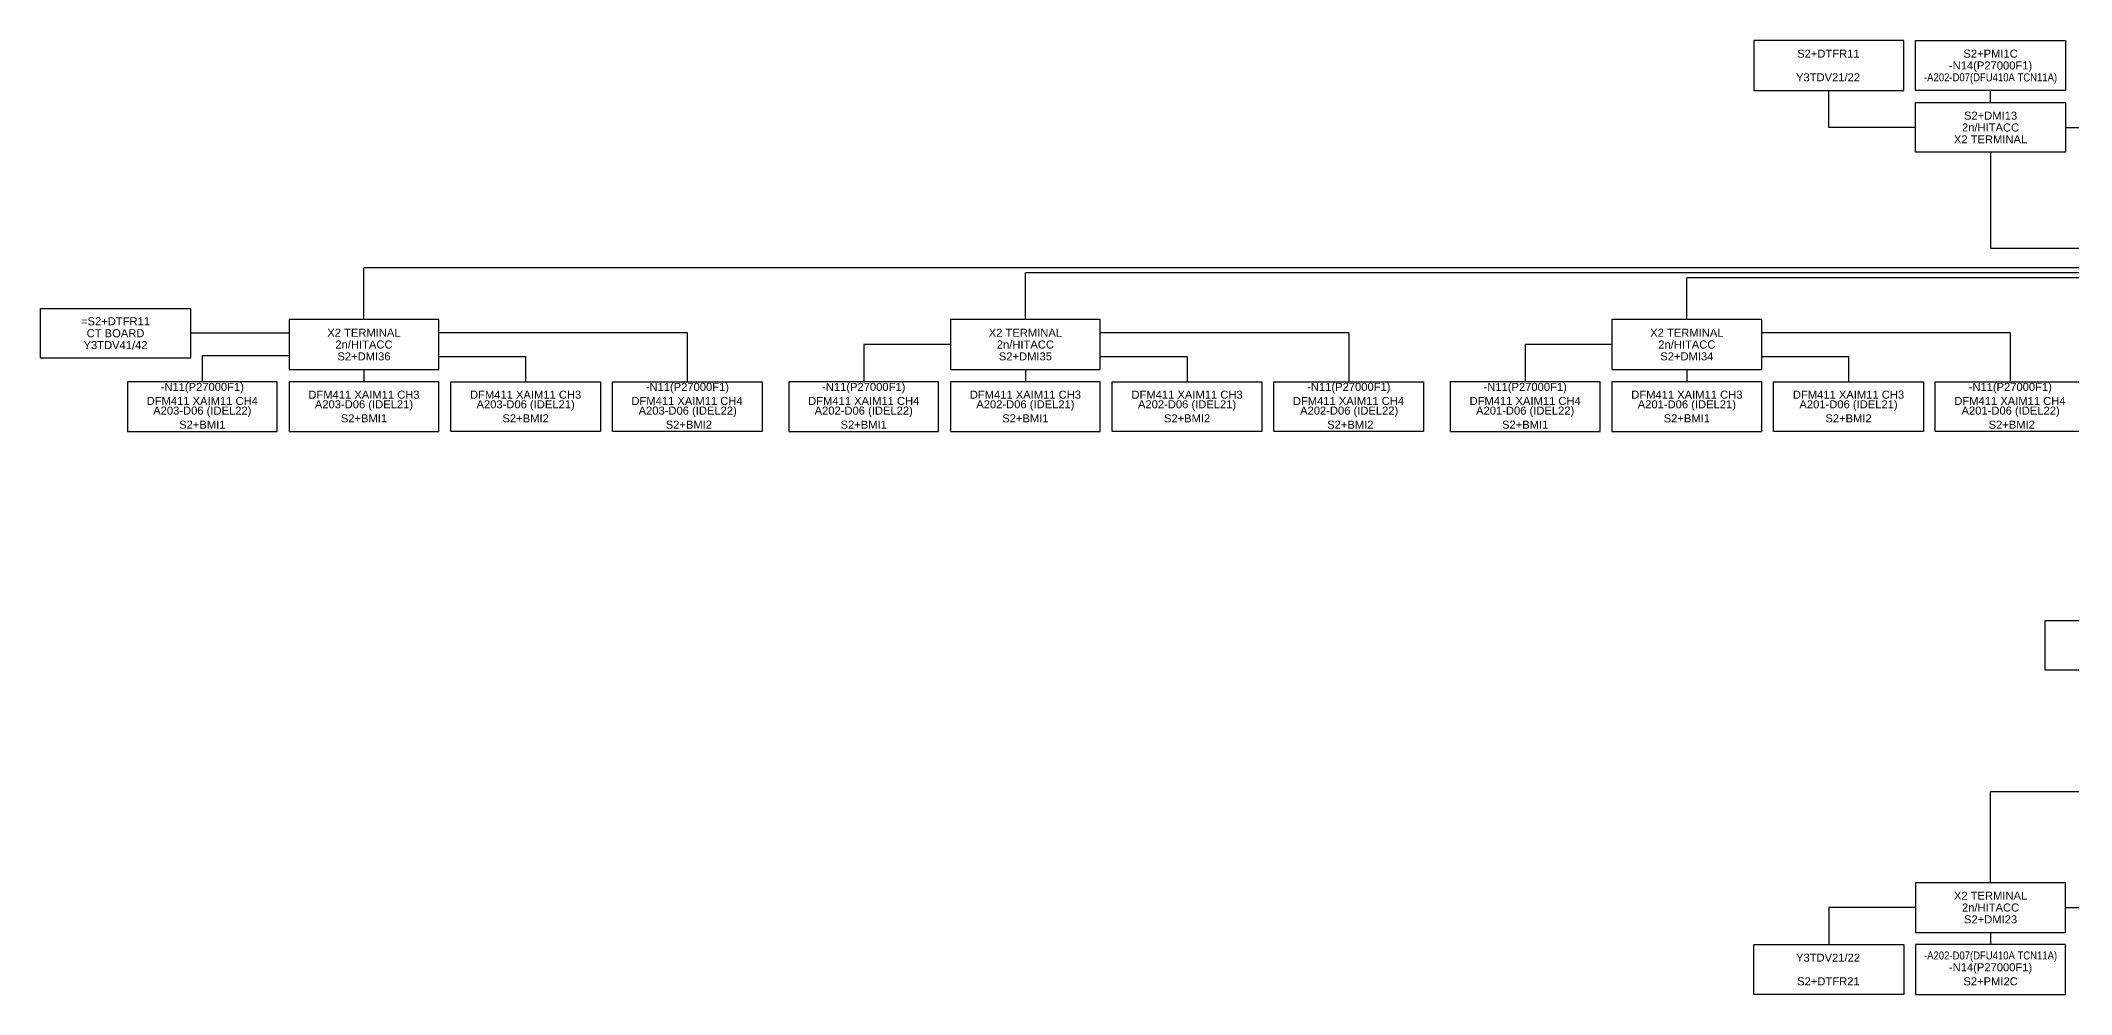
# Model space of a CAD drawing. Header units: inches. Extents: x -2066 to 1905, y 226 to 1109.
# Drawn here: x -736 to -152, y 547 to 821 of the extents above; entities that cross this region are included whole.
import ezdxf
from ezdxf.enums import TextEntityAlignment as Align

# ---------------------------------------------------------------- set-up
doc = ezdxf.new("R2010")
doc.units = ezdxf.units.IN
doc.header["$MEASUREMENT"] = 0
doc.styles.get("Standard").update_dxf_attribs({"font": 'arial.ttf'})

msp = doc.modelspace()

# ---------------------------------------------------------------- linework, layer by layer
at = {"color": 41, "true_color": 0xf4ee51}
for p, q in [((-222.1, 795.64), (-222.1, 806.31)), ((-175.64, 802.78), (-175.64, 806.31)), ((-197.17, 795.64), (-222.1, 795.64)), ((-154.11, 795.64), (-129.18, 795.64)), ((-175.64, 788.51), (-175.64, 761.02)), ((-175.64, 761.02), (584.9, 761.02)), ((521.03, 755.36), (-643.08, 755.36)), ((-643.08, 740.44), (-643.08, 755.36)), ((519.56, 753.9), (-453, 753.9)), ((-453, 740.44), (-453, 753.9)), ((518.1, 752.43), (-262.92, 752.43)), ((-262.92, 740.44), (-262.92, 752.43)), ((-664.61, 736.54), (-692.94, 736.54)), ((-621.55, 736.74), (-550.16, 736.74)), ((-550.16, 736.74), (-550.16, 722.63)), ((-431.47, 736.74), (-360.08, 736.74)), ((-360.08, 736.74), (-360.08, 722.63)), ((-241.39, 736.74), (-170, 736.74)), ((-170, 736.74), (-170, 722.63)), ((-689.54, 730.05), (-689.54, 722.63)), ((-664.61, 730.05), (-689.54, 730.05)), ((-621.55, 729.86), (-596.62, 729.86)), ((-596.62, 729.86), (-596.62, 722.63)), ((-499.46, 733.3), (-499.46, 722.63)), ((-474.53, 733.3), (-499.46, 733.3)), ((-431.47, 729.86), (-406.54, 729.86)), ((-406.54, 729.86), (-406.54, 722.63)), ((-309.38, 733.3), (-309.38, 722.63)), ((-284.45, 733.3), (-309.38, 733.3)), ((-241.39, 729.86), (-216.46, 729.86)), ((-216.46, 729.86), (-216.46, 722.63)), ((-643.08, 726.16), (-643.08, 722.63)), ((-453, 726.16), (-453, 722.63)), ((-262.92, 726.16), (-262.92, 722.63)), ((-175.64, 578.72), (-175.64, 604.82)), ((600.4, 604.82), (-175.64, 604.82)), ((-197.17, 571.59), (-222.1, 571.59)), ((-222.1, 571.59), (-222.1, 560.92)), ((-154.11, 571.59), (-129.18, 571.59)), ((-175.64, 564.45), (-175.64, 560.92))]:
    msp.add_line(p, q, dxfattribs=at)
for points in [[(-200.58, 820.59), (-243.63, 820.59), (-243.63, 806.31), (-200.58, 806.31)], [(-197.17, 820.59), (-154.11, 820.59), (-154.11, 806.31), (-197.17, 806.31)], [(-197.17, 802.78), (-154.11, 802.78), (-154.11, 788.51), (-197.17, 788.51)], [(-736, 743.68), (-692.94, 743.68), (-692.94, 729.4), (-736, 729.4)], [(-664.61, 726.16), (-621.55, 726.16), (-621.55, 740.44), (-664.61, 740.44)], [(-474.53, 726.16), (-431.47, 726.16), (-431.47, 740.44), (-474.53, 740.44)], [(-284.45, 726.16), (-241.39, 726.16), (-241.39, 740.44), (-284.45, 740.44)], [(-711.07, 708.36), (-668.01, 708.36), (-668.01, 722.63), (-711.07, 722.63)], [(-664.61, 708.36), (-621.55, 708.36), (-621.55, 722.63), (-664.61, 722.63)], [(-575.09, 708.36), (-618.15, 708.36), (-618.15, 722.63), (-575.09, 722.63)], [(-528.63, 708.36), (-571.69, 708.36), (-571.69, 722.63), (-528.63, 722.63)], [(-520.99, 708.36), (-477.93, 708.36), (-477.93, 722.63), (-520.99, 722.63)], [(-474.53, 708.36), (-431.47, 708.36), (-431.47, 722.63), (-474.53, 722.63)], [(-385.01, 708.36), (-428.07, 708.36), (-428.07, 722.63), (-385.01, 722.63)], [(-338.55, 708.36), (-381.61, 708.36), (-381.61, 722.63), (-338.55, 722.63)], [(-330.91, 708.36), (-287.85, 708.36), (-287.85, 722.63), (-330.91, 722.63)], [(-284.45, 708.36), (-241.39, 708.36), (-241.39, 722.63), (-284.45, 722.63)], [(-194.93, 708.36), (-237.99, 708.36), (-237.99, 722.63), (-194.93, 722.63)], [(-148.47, 708.36), (-191.53, 708.36), (-191.53, 722.63), (-148.47, 722.63)], [(-159.92, 654.01), (-116.86, 654.01), (-116.86, 639.74), (-159.92, 639.74)], [(-197.17, 564.45), (-154.11, 564.45), (-154.11, 578.72), (-197.17, 578.72)], [(-200.58, 546.64), (-243.63, 546.64), (-243.63, 560.92), (-200.58, 560.92)], [(-197.17, 546.64), (-154.11, 546.64), (-154.11, 560.92), (-197.17, 560.92)]]:
    msp.add_lwpolyline(points, close=True, dxfattribs=at)

# ---------------------------------------------------------------- texts
for s, p in [('S2+DTFR11', (-222.25, 816.85)), ('S2+PMI1C', (-175.64, 816.85)), ('Y3TDV21/22', (-222.35, 810.04)), ('-N14(P27000F1)', (-175.64, 813.45)), ('S2+DMI13', (-175.64, 799.05)), ('2n/HITACC', (-175.64, 795.64)), ('X2 TERMINAL', (-175.64, 792.24)), ('=S2+DTFR11', (-714.47, 739.97)), ('CT BOARD', (-714.47, 736.54)), ('X2 TERMINAL', (-643.08, 736.69)), ('X2 TERMINAL', (-453, 736.69)), ('X2 TERMINAL', (-262.92, 736.69)), ('Y3TDV41/42', (-714.47, 733.14)), ('2n/HITACC', (-643.08, 733.3)), ('S2+DMI36', (-643.08, 729.89)), ('2n/HITACC', (-453, 733.3)), ('S2+DMI35', (-453, 729.89)), ('2n/HITACC', (-262.92, 733.3)), ('S2+DMI34', (-262.92, 729.89)), ('DFM411 XAIM11 CH4', (-689.54, 717.09)), ('-N11(P27000F1)', (-689.54, 721.13)), ('DFM411 XAIM11 CH3', (-643.08, 718.9)), ('DFM411 XAIM11 CH3', (-596.62, 718.9)), ('DFM411 XAIM11 CH4', (-550.24, 717.09)), ('-N11(P27000F1)', (-550.14, 721.13)), ('DFM411 XAIM11 CH4', (-499.46, 717.09)), ('-N11(P27000F1)', (-499.46, 721.13)), ('DFM411 XAIM11 CH3', (-453, 718.9)), ('DFM411 XAIM11 CH3', (-406.54, 718.9)), ('DFM411 XAIM11 CH4', (-360.16, 717.09)), ('-N11(P27000F1)', (-360.06, 721.13)), ('DFM411 XAIM11 CH4', (-309.38, 717.09)), ('-N11(P27000F1)', (-309.38, 721.13)), ('DFM411 XAIM11 CH3', (-262.92, 718.9)), ('DFM411 XAIM11 CH3', (-216.46, 718.9)), ('DFM411 XAIM11 CH4', (-170.08, 717.09)), ('-N11(P27000F1)', (-169.98, 721.13)), ('A203-D06 (IDEL22)', (-689.54, 714.32)), ('A203-D06 (IDEL21)', (-643.08, 716.13)), ('S2+BMI1', (-643.08, 712.09)), ('A203-D06 (IDEL21)', (-596.62, 716.13)), ('S2+BMI2', (-596.62, 712.09)), ('A203-D06 (IDEL22)', (-550.04, 714.32)), ('A202-D06 (IDEL22)', (-499.46, 714.32)), ('A202-D06 (IDEL21)', (-453, 716.13)), ('S2+BMI1', (-453, 712.09)), ('A202-D06 (IDEL21)', (-406.54, 716.13)), ('S2+BMI2', (-406.54, 712.09)), ('A202-D06 (IDEL22)', (-359.96, 714.32)), ('A201-D06 (IDEL22)', (-309.38, 714.32)), ('A201-D06 (IDEL21)', (-262.92, 716.13)), ('S2+BMI1', (-262.92, 712.09)), ('A201-D06 (IDEL21)', (-216.46, 716.13)), ('S2+BMI2', (-216.46, 712.09)), ('A201-D06 (IDEL22)', (-169.88, 714.32)), ('S2+BMI1', (-689.54, 710.28)), ('S2+BMI2', (-549.71, 710.28)), ('S2+BMI1', (-499.46, 710.28)), ('S2+BMI2', (-359.63, 710.28)), ('S2+BMI1', (-309.38, 710.28)), ('S2+BMI2', (-169.55, 710.28)), ('X2 TERMINAL', (-175.64, 574.98)), ('2n/HITACC', (-175.64, 571.59)), ('S2+DMI23', (-175.64, 568.18)), ('Y3TDV21/22', (-222.35, 557.19)), ('-N14(P27000F1)', (-175.64, 554.42)), ('S2+DTFR21', (-222.25, 550.38)), ('S2+PMI2C', (-175.64, 550.38))]:
    msp.add_text(s, height=2.3, dxfattribs=at).set_placement(p, align=Align.MIDDLE_CENTER)
at = {"color": 41, "true_color": 0xf4ee51, "width": 0.85}
for p in [(-175.64, 810.04), (-175.64, 557.82)]:
    msp.add_text('-A202-D07(DFU410A TCN11A)', height=2.3, dxfattribs=at).set_placement(p, align=Align.MIDDLE_CENTER)

doc.saveas('drawing.dxf')
